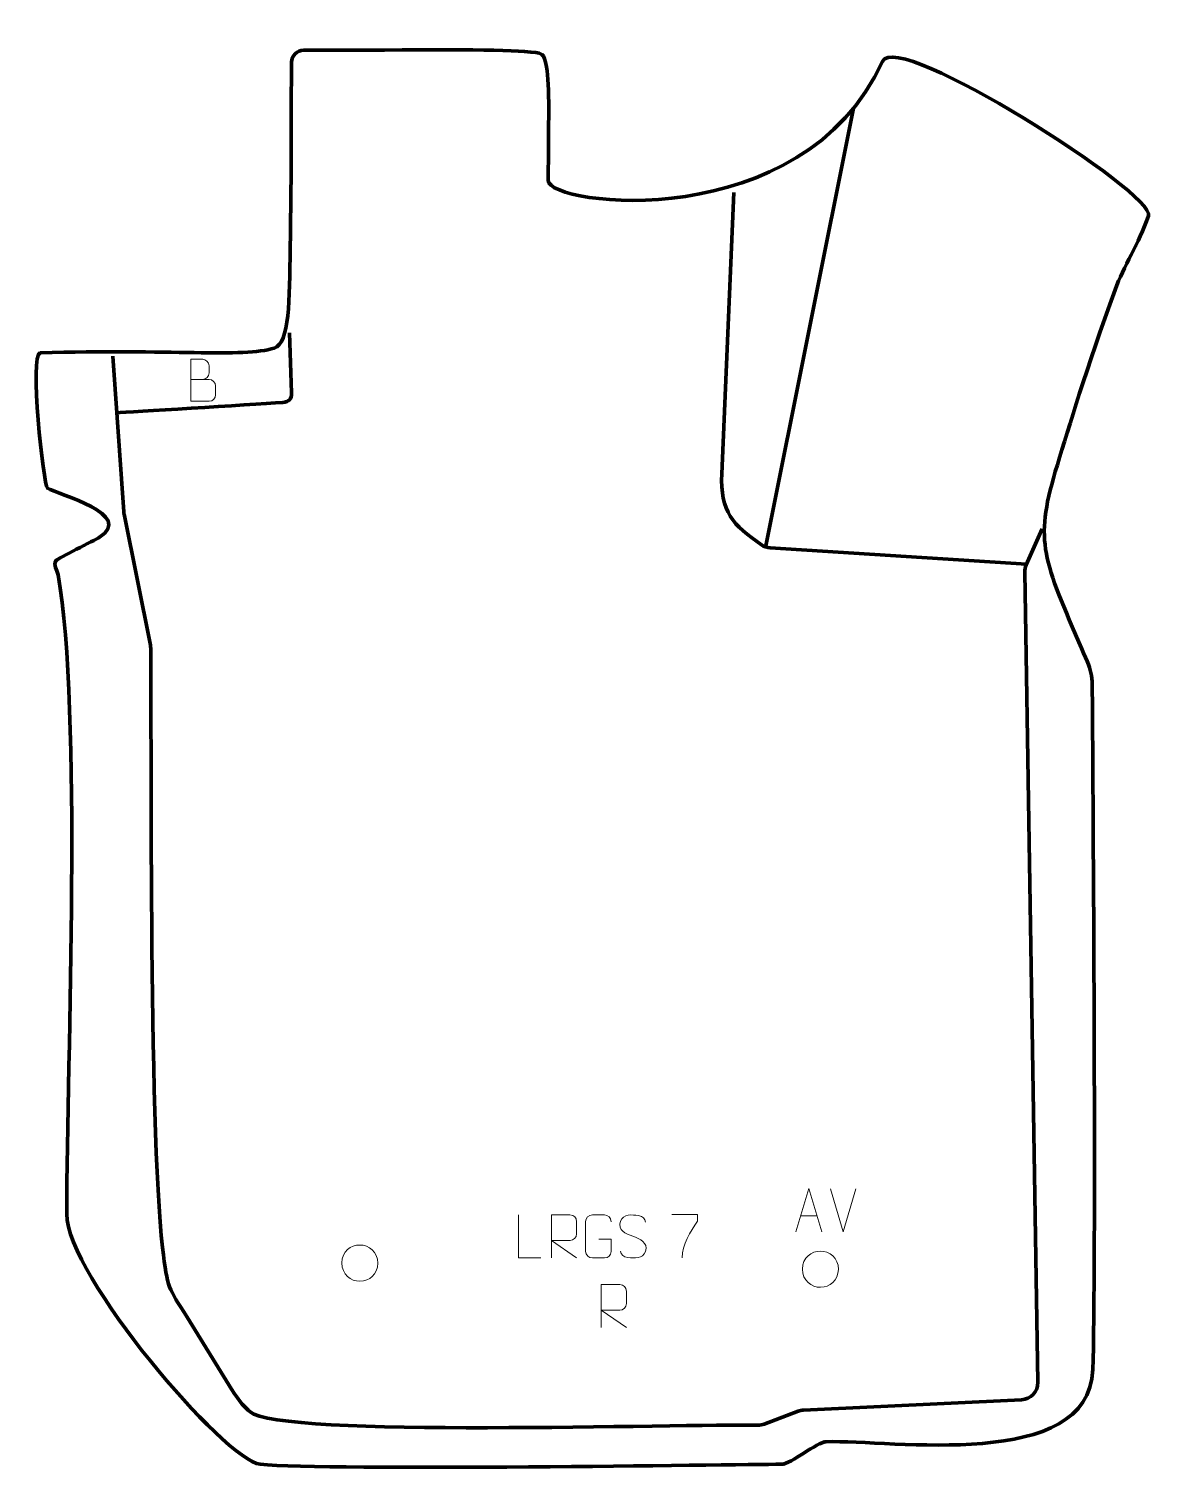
# Model space of a CAD drawing. Header units: millimetres. Extents: x -3605 to -2951, y -59 to 778.
import ezdxf

# ---------------------------------------------------------------- set-up
doc = ezdxf.new("R2010")
doc.units = ezdxf.units.MM
doc.header["$MEASUREMENT"] = 0
doc.layers.add('layer 1', color=7, linetype='Continuous')
doc.layers.add('layer 2', color=7, linetype='Continuous')

msp = doc.modelspace()

# ---------------------------------------------------------------- linework, layer by layer
at = {"layer": 'layer 1', "color": 230, "lineweight": 200}
msp.add_open_spline([(-3445.4916, 765.8086), (-3375.6159, 765.8086), (-3335.4199, 766.5875), (-3317.3898, 765.0571), (-3317.3898, 765.0571), (-3306.0394, 764.0937), (-3306.2416, 764.4509), (-3304.6619, 756.1021), (-3304.6619, 756.1021), (-3302.5616, 745.0015), (-3303.5996, 723.7591), (-3303.5996, 690.2256), (-3303.5996, 690.2256), (-3303.5996, 675.3048), (-3155.9924, 657.5309), (-3109.6909, 759.3412), (-3109.6909, 759.3412), (-3101.122, 778.1829), (-2950.9379, 682.5066), (-2955.3576, 669.7046), (-2955.3576, 669.7046), (-2961.0724, 653.1511), (-2969.9, 640.362), (-2974.7881, 626.8839), (-2974.7881, 626.8839), (-2991.6495, 580.3916), (-3001.5035, 547.1444), (-3008.2428, 525.2655), (-3008.2428, 525.2655), (-3021.5263, 482.1416), (-3017.2913, 472.3424), (-2995.754, 422.3008), (-2995.754, 422.3008), (-2987.3357, 402.7411), (-2988.0765, 406.9026), (-2987.9204, 385.4858), (-2987.9204, 385.4858), (-2987.3956, 313.58), (-2985.7062, 57.6625), (-2987.6843, 0.3853), (-2987.6843, 0.3853), (-2989.7384, -59.0895), (-3104.7751, -40.3131), (-3142.3509, -41.4183), (-3142.3509, -41.4183), (-3147.5105, -41.57), (-3163.0496, -54.5122), (-3168.2592, -54.5302), (-3168.2592, -54.5302), (-3196.4853, -54.6277), (-3430.7858, -58.4898), (-3470.7319, -54.492), (-3470.7319, -54.492), (-3491.2058, -52.4436), (-3583.1428, 55.2691), (-3582.9951, 90.6985), (-3582.9951, 90.6985), (-3582.6099, 183.0503), (-3574.0758, 382.4309), (-3587.9544, 461.5422), (-3587.9544, 461.5422), (-3588.483, 464.5557), (-3590.9782, 467.1742), (-3589.2797, 469.4808), (-3589.2797, 469.4808), (-3588.0167, 471.1962), (-3566.9688, 481.3185), (-3563.9966, 483.2338), (-3563.9966, 483.2338), (-3543.179, 496.6489), (-3587.5375, 507.7619), (-3594.2176, 511.7302), (-3594.2176, 511.7302), (-3596.3033, 512.9693), (-3604.9352, 589.9726), (-3598.2952, 590.1827), (-3598.2952, 590.1827), (-3523.4653, 592.5516), (-3480.2136, 587.3511), (-3462.6522, 592.967), (-3462.6522, 592.967), (-3453.4771, 595.9011), (-3453.889, 620.5785), (-3453.3002, 651.1416), (-3453.3002, 651.1416), (-3452.4925, 693.0634), (-3452.9101, 745.1264), (-3452.4916, 758.8284), (-3452.4916, 758.8284), (-3452.3741, 762.6748), (-3449.3401, 765.8086), (-3445.4916, 765.8086)], degree=3, knots=[0, 0, 0, 0, 0.04166667, 0.04166667, 0.04166667, 0.04166667, 0.08333333, 0.08333333, 0.08333333, 0.08333333, 0.125, 0.125, 0.125, 0.125, 0.16666667, 0.16666667, 0.16666667, 0.16666667, 0.20833333, 0.20833333, 0.20833333, 0.20833333, 0.25, 0.25, 0.25, 0.25, 0.29166667, 0.29166667, 0.29166667, 0.29166667, 0.33333333, 0.33333333, 0.33333333, 0.33333333, 0.375, 0.375, 0.375, 0.375, 0.41666667, 0.41666667, 0.41666667, 0.41666667, 0.45833333, 0.45833333, 0.45833333, 0.45833333, 0.5, 0.5, 0.5, 0.5, 0.54166667, 0.54166667, 0.54166667, 0.54166667, 0.58333333, 0.58333333, 0.58333333, 0.58333333, 0.625, 0.625, 0.625, 0.625, 0.66666667, 0.66666667, 0.66666667, 0.66666667, 0.70833333, 0.70833333, 0.70833333, 0.70833333, 0.75, 0.75, 0.75, 0.75, 0.79166667, 0.79166667, 0.79166667, 0.79166667, 0.83333333, 0.83333333, 0.83333333, 0.83333333, 0.875, 0.875, 0.875, 0.875, 0.91666667, 0.91666667, 0.91666667, 0.91666667, 1, 1, 1, 1], dxfattribs=at)
at = {"layer": 'layer 2', "color": 142, "lineweight": 200}
msp.add_open_spline([(-3126.4238, 732.1988), (-3126.4238, 732.1988), (-3177.6045, 477.3004), (-3177.6045, 477.3004)], degree=3, dxfattribs=at)
for points, knots in [([(-3195.9492, 683.3228), (-3195.9492, 683.3228), (-3202.957, 520.034), (-3202.957, 520.034), (-3202.957, 520.034), (-3203.8963, 498.1147), (-3196.4458, 490.2944), (-3179.8821, 478.8711), (-3179.8821, 478.8711), (-3178.3239, 477.7965), (-3176.7325, 477.2446), (-3174.8435, 477.1237), (-3174.8435, 477.1237), (-3174.8435, 477.1237), (-3026.0954, 467.6029), (-3026.0954, 467.6029)], [0, 0, 0, 0, 0.2, 0.2, 0.2, 0.2, 0.4, 0.4, 0.4, 0.4, 0.6, 0.6, 0.6, 0.6, 1, 1, 1, 1]), ([(-3553.8467, 555.5266), (-3547.3434, 555.7554), (-3477.5128, 560.1916), (-3457.6571, 561.4566), (-3457.6571, 561.4566), (-3453.9933, 561.6899), (-3452.4709, 563.3917), (-3452.5876, 566.9466), (-3452.5876, 566.9466), (-3452.5876, 566.9466), (-3453.7338, 601.853), (-3453.7338, 601.853)], [0, 0, 0, 0, 0.25, 0.25, 0.25, 0.25, 0.5, 0.5, 0.5, 0.5, 1, 1, 1, 1]), ([(-3556.1359, 588.3372), (-3556.1359, 588.3372), (-3549.8304, 497.9585), (-3549.8304, 497.9585), (-3549.8304, 497.9585), (-3549.7992, 497.5117), (-3549.7483, 497.1325), (-3549.6605, 496.6933), (-3549.6605, 496.6933), (-3549.6605, 496.6933), (-3534.4387, 420.5844), (-3534.4387, 420.5844), (-3534.4387, 420.5844), (-3534.3163, 419.9723), (-3534.2585, 419.4411), (-3534.2464, 418.817), (-3534.2464, 418.817), (-3533.6349, 387.2604), (-3535.5755, 140.0475), (-3527.366, 71.3096), (-3527.366, 71.3096), (-3524.3788, 46.297), (-3524.1893, 48.7254), (-3513.0892, 30.7455), (-3513.0892, 30.7455), (-3513.0892, 30.7455), (-3487.3073, -11.0163), (-3487.3073, -11.0163), (-3487.3073, -11.0163), (-3482.518, -18.774), (-3479.2682, -21.7348), (-3476.633, -24.1362), (-3476.633, -24.1362), (-3460.0961, -39.2067), (-3223.9614, -30.9722), (-3181.9995, -31.8083), (-3181.9995, -31.8083), (-3180.6661, -31.8348), (-3179.5213, -31.6381), (-3178.2732, -31.1677), (-3178.2732, -31.1677), (-3178.2732, -31.1677), (-3158.6211, -23.7603), (-3158.6211, -23.7603), (-3158.6211, -23.7603), (-3157.5938, -23.3731), (-3156.664, -23.1809), (-3155.5674, -23.1289), (-3155.5674, -23.1289), (-3155.5674, -23.1289), (-3029.0657, -17.1354), (-3029.0657, -17.1354), (-3029.0657, -17.1354), (-3023.6735, -16.8799), (-3019.4534, -12.3831), (-3019.5403, -6.9856), (-3019.5403, -6.9856), (-3019.5403, -6.9856), (-3027.1101, 463.0305), (-3027.1101, 463.0305), (-3027.1101, 463.0305), (-3027.1344, 464.5406), (-3026.8724, 465.8377), (-3026.264, 467.22), (-3026.264, 467.22), (-3026.264, 467.22), (-3017.0912, 488.0603), (-3017.0912, 488.0603)], [0, 0, 0, 0, 0.05555556, 0.05555556, 0.05555556, 0.05555556, 0.11111111, 0.11111111, 0.11111111, 0.11111111, 0.16666667, 0.16666667, 0.16666667, 0.16666667, 0.22222222, 0.22222222, 0.22222222, 0.22222222, 0.27777778, 0.27777778, 0.27777778, 0.27777778, 0.33333333, 0.33333333, 0.33333333, 0.33333333, 0.38888889, 0.38888889, 0.38888889, 0.38888889, 0.44444444, 0.44444444, 0.44444444, 0.44444444, 0.5, 0.5, 0.5, 0.5, 0.55555556, 0.55555556, 0.55555556, 0.55555556, 0.61111111, 0.61111111, 0.61111111, 0.61111111, 0.66666667, 0.66666667, 0.66666667, 0.66666667, 0.72222222, 0.72222222, 0.72222222, 0.72222222, 0.77777778, 0.77777778, 0.77777778, 0.77777778, 0.83333333, 0.83333333, 0.83333333, 0.83333333, 0.88888889, 0.88888889, 0.88888889, 0.88888889, 1, 1, 1, 1])]:
    msp.add_open_spline(points, degree=3, knots=knots, dxfattribs=at)
at = {"layer": 'layer 2', "color": 250, "lineweight": 9}
for points, knots in [([(-3511.0485, 574.8243), (-3507.4819, 574.8247), (-3503.9657, 574.8247), (-3500.3983, 574.8243), (-3500.3983, 574.8243), (-3498.4619, 574.8074), (-3496.5764, 573.1055), (-3496.5764, 571.0965), (-3496.5764, 571.0965), (-3496.5767, 569.9903), (-3496.5767, 567.0011), (-3496.5764, 565.8946), (-3496.5764, 565.8946), (-3496.559, 564.0734), (-3498.0707, 562.0993), (-3500.3463, 562.1159), (-3500.3463, 562.1159), (-3503.9141, 562.1163), (-3507.4815, 562.1163), (-3511.0485, 562.1159), (-3511.0485, 562.1159), (-3511.0485, 570.2696), (-3511.0485, 578.423), (-3511.0485, 586.576), (-3511.0485, 586.576), (-3508.7217, 586.576), (-3506.3945, 586.576), (-3504.0673, 586.576), (-3504.0673, 586.576), (-3502.4197, 586.5934), (-3500.3644, 584.7206), (-3500.3471, 582.797), (-3500.3471, 582.797), (-3500.3474, 580.7717), (-3500.3474, 580.6286), (-3500.3471, 578.603), (-3500.3471, 578.603), (-3500.3301, 576.5777), (-3502.1479, 574.8074), (-3504.1182, 574.8243)], [0, 0, 0, 0, 0.09090909, 0.09090909, 0.09090909, 0.09090909, 0.18181818, 0.18181818, 0.18181818, 0.18181818, 0.27272727, 0.27272727, 0.27272727, 0.27272727, 0.36363636, 0.36363636, 0.36363636, 0.36363636, 0.45454545, 0.45454545, 0.45454545, 0.45454545, 0.54545455, 0.54545455, 0.54545455, 0.54545455, 0.63636364, 0.63636364, 0.63636364, 0.63636364, 0.72727273, 0.72727273, 0.72727273, 0.72727273, 0.81818182, 0.81818182, 0.81818182, 0.81818182, 1, 1, 1, 1]), ([(-3159.8856, 80.4073), (-3159.8856, 80.4073), (-3152.5146, 105.3608), (-3152.5146, 105.3608), (-3152.5146, 105.3608), (-3152.5146, 105.3608), (-3144.9447, 80.4073), (-3144.9447, 80.4073)], [0, 0, 0, 0, 0.33333333, 0.33333333, 0.33333333, 0.33333333, 1, 1, 1, 1]), ([(-3308.0077, 65.1444), (-3308.0077, 65.1444), (-3320.9568, 65.1444), (-3320.9568, 65.1444), (-3320.9568, 65.1444), (-3320.9568, 65.1444), (-3320.9568, 90.098), (-3320.9568, 90.098)], [0, 0, 0, 0, 0.33333333, 0.33333333, 0.33333333, 0.33333333, 1, 1, 1, 1]), ([(-3301.8143, 65.1445), (-3301.8143, 65.1445), (-3301.8143, 90.098), (-3301.8143, 90.098), (-3301.8143, 90.098), (-3298.2195, 90.098), (-3294.624, 90.098), (-3291.0288, 90.098), (-3291.0288, 90.098), (-3288.7035, 90.0603), (-3287.1462, 88.5703), (-3287.1503, 86.2039), (-3287.1503, 86.2039), (-3287.1507, 84.1684), (-3287.1507, 81.109), (-3287.1503, 79.073), (-3287.1503, 79.073), (-3287.1568, 77.1975), (-3288.9691, 75.2557), (-3290.9786, 75.2366), (-3290.9786, 75.2366), (-3290.9786, 75.2366), (-3301.8143, 75.2366), (-3301.8143, 75.2366), (-3301.8143, 75.2366), (-3301.8143, 75.2366), (-3287.1596, 65.1445), (-3287.1596, 65.1445)], [0, 0, 0, 0, 0.125, 0.125, 0.125, 0.125, 0.25, 0.25, 0.25, 0.25, 0.375, 0.375, 0.375, 0.375, 0.5, 0.5, 0.5, 0.5, 0.625, 0.625, 0.625, 0.625, 0.75, 0.75, 0.75, 0.75, 1, 1, 1, 1]), ([(-3274.2273, 76.1302), (-3274.2273, 76.1302), (-3267.0592, 76.1302), (-3267.0592, 76.1302), (-3267.0592, 76.1302), (-3267.0592, 76.1302), (-3267.0592, 68.9621), (-3267.0592, 68.9621), (-3267.0592, 68.9621), (-3267.1989, 66.6387), (-3268.8761, 65.1591), (-3271.0239, 65.1483), (-3271.0239, 65.1483), (-3273.3557, 65.1487), (-3275.6877, 65.1487), (-3278.0192, 65.1483), (-3278.0192, 65.1483), (-3279.9441, 65.0429), (-3281.9163, 66.9274), (-3281.9051, 68.9447), (-3281.9051, 68.9447), (-3281.9047, 74.7148), (-3281.9047, 80.4845), (-3281.9051, 86.2538), (-3281.9051, 86.2538), (-3281.9009, 88.3919), (-3280.1541, 90.1111), (-3278.0018, 90.0977), (-3278.0018, 90.0977), (-3275.6761, 90.0977), (-3273.35, 90.0977), (-3271.0239, 90.0977), (-3271.0239, 90.0977), (-3269.0772, 90.1331), (-3267.0858, 88.6416), (-3267.0592, 86.2039)], [0, 0, 0, 0, 0.1, 0.1, 0.1, 0.1, 0.2, 0.2, 0.2, 0.2, 0.3, 0.3, 0.3, 0.3, 0.4, 0.4, 0.4, 0.4, 0.5, 0.5, 0.5, 0.5, 0.6, 0.6, 0.6, 0.6, 0.7, 0.7, 0.7, 0.7, 0.8, 0.8, 0.8, 0.8, 1, 1, 1, 1]), ([(-3254.4767, 77.7951), (-3258.725, 79.2655), (-3263.6331, 81.0613), (-3261.628, 86.5816), (-3261.628, 86.5816), (-3260.1245, 90.7215), (-3254.9109, 90.333), (-3251.3073, 89.7319), (-3251.3073, 89.7319), (-3248.4467, 89.2547), (-3247.582, 88.0415), (-3247.2714, 85.9574)], [0, 0, 0, 0, 0.25, 0.25, 0.25, 0.25, 0.5, 0.5, 0.5, 0.5, 1, 1, 1, 1]), ([(-3231.8847, 90.2744), (-3231.8847, 90.2744), (-3217.0686, 90.2744), (-3217.0686, 90.2744), (-3217.0686, 90.2744), (-3217.0689, 89.0248), (-3217.0689, 87.7752), (-3217.0686, 86.5254), (-3217.0686, 86.5254), (-3221.063, 80.5283), (-3225.9782, 72.6947), (-3225.9782, 65.3159)], [0, 0, 0, 0, 0.25, 0.25, 0.25, 0.25, 0.5, 0.5, 0.5, 0.5, 1, 1, 1, 1]), ([(-3254.4767, 77.795), (-3250.4581, 76.1483), (-3245.4286, 74.26), (-3247.2626, 68.8997), (-3247.2626, 68.8997), (-3248.7224, 64.6333), (-3253.6332, 64.89), (-3257.3593, 65.4447), (-3257.3593, 65.4447), (-3260.1093, 65.8545), (-3261.3302, 67.068), (-3261.7082, 69.1802)], [0, 0, 0, 0, 0.25, 0.25, 0.25, 0.25, 0.5, 0.5, 0.5, 0.5, 1, 1, 1, 1]), ([(-3423.4247, 62.2602), (-3423.354, 68.9006), (-3418.08, 72.7466), (-3412.9247, 72.6496), (-3412.9247, 72.6496), (-3407.7694, 72.7466), (-3402.4954, 68.6832), (-3402.4247, 62.0428), (-3402.4247, 62.0428), (-3402.7949, 55.7135), (-3407.2368, 51.6828), (-3412.9247, 51.6534), (-3412.9247, 51.6534), (-3418.08, 51.5564), (-3423.354, 55.6198), (-3423.4247, 62.2602)], [0, 0, 0, 0, 0.2, 0.2, 0.2, 0.2, 0.4, 0.4, 0.4, 0.4, 0.6, 0.6, 0.6, 0.6, 1, 1, 1, 1]), ([(-3156.1955, 58.7324), (-3156.1248, 65.3728), (-3150.8508, 69.2188), (-3145.6955, 69.1218), (-3145.6955, 69.1218), (-3140.5402, 69.2188), (-3135.2662, 65.1554), (-3135.1955, 58.515), (-3135.1955, 58.515), (-3135.5657, 52.1857), (-3140.0076, 48.155), (-3145.6955, 48.1256), (-3145.6955, 48.1256), (-3150.8508, 48.0286), (-3156.1248, 52.092), (-3156.1955, 58.7324)], [0, 0, 0, 0, 0.2, 0.2, 0.2, 0.2, 0.4, 0.4, 0.4, 0.4, 0.6, 0.6, 0.6, 0.6, 1, 1, 1, 1]), ([(-3272.9559, 24.7216), (-3272.9559, 24.7216), (-3272.9559, 49.6751), (-3272.9559, 49.6751), (-3272.9559, 49.6751), (-3269.3611, 49.6751), (-3265.7656, 49.6751), (-3262.1704, 49.6751), (-3262.1704, 49.6751), (-3259.8451, 49.6374), (-3258.2878, 48.1474), (-3258.2919, 45.781), (-3258.2919, 45.781), (-3258.2923, 43.7455), (-3258.2923, 40.6861), (-3258.2919, 38.6501), (-3258.2919, 38.6501), (-3258.2984, 36.7746), (-3260.1107, 34.8328), (-3262.1202, 34.8137), (-3262.1202, 34.8137), (-3262.1202, 34.8137), (-3272.9559, 34.8137), (-3272.9559, 34.8137), (-3272.9559, 34.8137), (-3272.9559, 34.8137), (-3258.3012, 24.7216), (-3258.3012, 24.7216)], [0, 0, 0, 0, 0.125, 0.125, 0.125, 0.125, 0.25, 0.25, 0.25, 0.25, 0.375, 0.375, 0.375, 0.375, 0.5, 0.5, 0.5, 0.5, 0.625, 0.625, 0.625, 0.625, 0.75, 0.75, 0.75, 0.75, 1, 1, 1, 1])]:
    msp.add_open_spline(points, degree=3, knots=knots, dxfattribs=at)
for points in [[(-3132.5261, 80.4), (-3132.5261, 80.4), (-3139.8479, 105.3536), (-3139.8479, 105.3536)], [(-3125.2042, 105.3536), (-3125.2042, 105.3536), (-3132.526, 80.4), (-3132.526, 80.4)], [(-3157.163, 89.6567), (-3157.163, 89.6567), (-3147.6673, 89.6567), (-3147.6673, 89.6567)]]:
    msp.add_open_spline(points, degree=3, dxfattribs=at)

doc.saveas('drawing.dxf')
